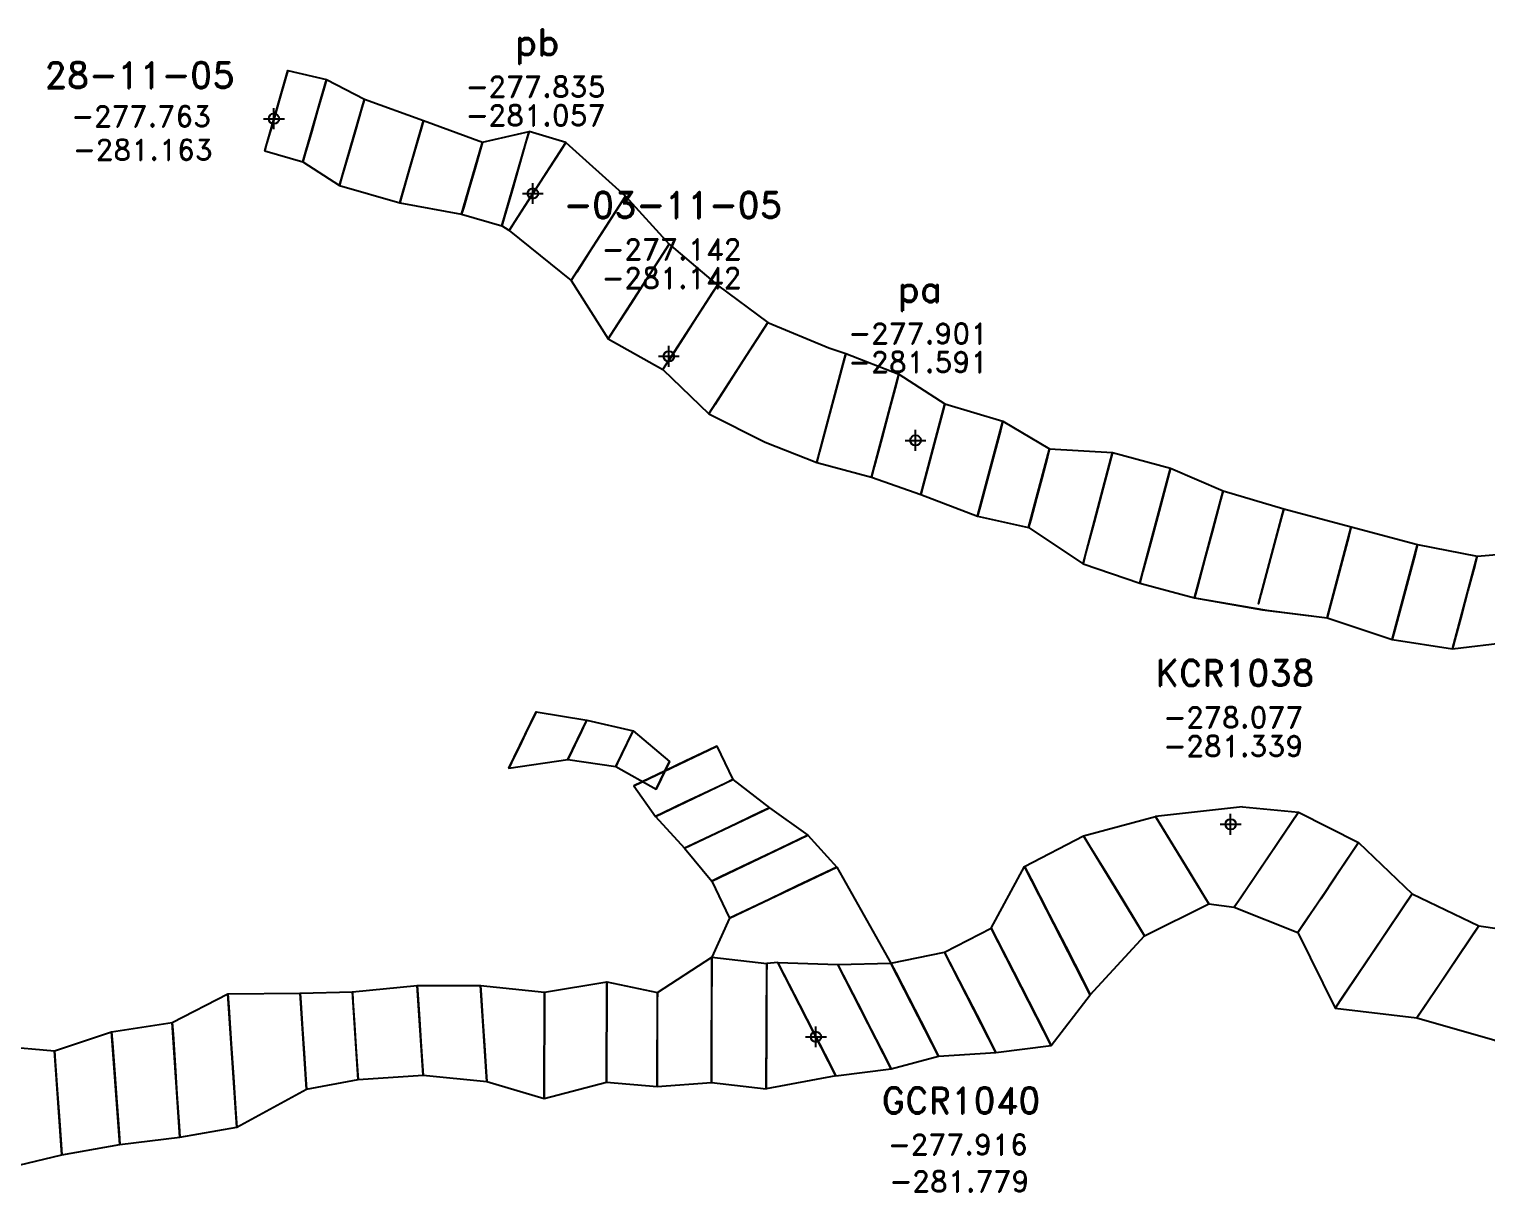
# Model space of a CAD drawing. Extents: x 9357 to 21428, y 9501 to 100038.
# Drawn here: x 11595.4 to 11665.2, y 9764.7 to 9820.4 of the extents above; entities that cross this region are included whole.
import ezdxf
from ezdxf.enums import TextEntityAlignment as Align

# ---------------------------------------------------------------- set-up
doc = ezdxf.new("R2010")
doc.units = 0
doc.header["$LTSCALE"] = 1.25
doc.header["$MEASUREMENT"] = 0
doc.header["$PDMODE"] = 34
doc.header["$PDSIZE"] = 0.5
doc.layers.get('0').update_dxf_attribs({"linetype": 'CONTINUOUS'})
for name, color, linetype in [('F-320-6860-W-SCR', 241, 'CONTINUOUS'), ('F-320-6860-W-SCR-FIC', 241, 'CONTINUOUS'), ('F-320-6860-W-SCR-SEC', 241, 'CONTINUOUS'), ('xc-340-6938-nw-scr', 241, 'CONTINUOUS'), ('xc-340-6938-nw-scr-sec', 241, 'CONTINUOUS')]:
    doc.layers.add(name, color=color, linetype=linetype)
doc.styles.add('ROMAND', font='romand.shx')
doc.styles.add('ROMANS', font='romans')

# ---------------------------------------------------------------- blocks, each defined once
blk = doc.blocks.new('F2')
blk.add_point((0, 0))
at = {"style": 'ROMAND'}
for tag, height, p in [('NOMBRE', 1.25, (0.201, 6.617)), ('CIELO', 1, (0.136, 4.616)), ('PISO', 1, (0.136, 3.247))]:
    blk.add_attdef(tag, text='', height=height, dxfattribs=at).set_placement(p, align=Align.CENTER)
at = {"style": 'ROMANS', "flags": 1}
for tag, p in [('MINA', (-0.074, -3.255)), ('LOCALIZACION', (-0.074, -4.928)), ('ESTRUCTURA', (-0.074, -6.618)), ('NIVEL', (-0.074, -8.29)), ('OBRA', (-0.074, -10.121)), ('FECHA', (-0.074, -11.793)), ('ATRAS', (-0.074, -13.483)), ('TOPOGRAFO', (2.675, -15.297))]:
    blk.add_attdef(tag, text='', height=1.25, dxfattribs=at).set_placement(p, align=Align.CENTER)

msp = doc.modelspace()

# ---------------------------------------------------------------- linework, layer by layer
at = {"layer": 'F-320-6860-W-SCR'}
for points in [[(11607.8, 9818.391, -281.164), (11609.653, 9817.96, -281.186), (11611.463, 9817.021, -281.21), (11614.29, 9815.996, -281.347), (11617.116, 9814.971, -281.183), (11619.343, 9815.473, -281.207)], [(11607.8, 9818.391, -277.764), (11609.653, 9817.96, -277.586), (11611.463, 9817.021, -277.31), (11614.29, 9815.996, -277.547), (11617.116, 9814.971, -277.183), (11619.343, 9815.473, -277.607)], [(11621.098, 9814.942, -281.058), (11619.343, 9815.473, -281.207)], [(11621.098, 9814.942, -277.836), (11619.343, 9815.473, -277.607)], [(11606.69, 9814.548, -281.164), (11608.515, 9814.021, -281.186), (11610.27, 9812.89, -281.21), (11613.152, 9812.057, -281.347), (11616.117, 9811.513, -281.183), (11618.038, 9810.958, -281.207)], [(11606.69, 9814.548, -277.764), (11608.515, 9814.021, -277.586), (11610.27, 9812.89, -277.31), (11613.152, 9812.057, -277.547), (11616.117, 9811.513, -277.183), (11618.038, 9810.958, -277.607)], [(11621.098, 9814.942, -281.058), (11623.965, 9812.379, -281.123), (11626.051, 9810.081, -281.199), (11628.355, 9808.119, -281.274), (11630.766, 9806.325, -281.25), (11633.691, 9805.118, -281.848)], [(11621.098, 9814.942, -277.836), (11623.965, 9812.379, -277.023), (11626.051, 9810.081, -276.499), (11628.355, 9808.119, -276.874), (11630.766, 9806.325, -276.95), (11633.691, 9805.118, -277.744)], [(11618.388, 9810.741, -281.058), (11618.038, 9810.958, -281.207)], [(11618.388, 9810.741, -277.836), (11618.038, 9810.958, -277.607)], [(11618.388, 9810.741, -281.058), (11621.363, 9808.345, -281.123), (11623.124, 9805.543, -281.199), (11625.752, 9804.085, -281.274), (11627.947, 9801.955, -281.25), (11630.646, 9800.606, -281.509)], [(11618.388, 9810.741, -277.836), (11621.363, 9808.345, -277.023), (11623.124, 9805.543, -276.499), (11625.752, 9804.085, -276.874), (11627.947, 9801.955, -276.95), (11630.646, 9800.606, -277.6)], [(11633.691, 9805.118, -277.744), (11634.501, 9804.845, -277.815), (11637.042, 9803.859, -277.565), (11639.242, 9802.446, -277.62), (11642.019, 9801.604, -277.767), (11644.254, 9800.285, -278.221), (11647.269, 9800.104, -278.167), (11650.042, 9799.366, -277.514), (11652.557, 9798.283, -277.665), (11655.46, 9797.416, -277.71), (11658.696, 9796.547, -277.648), (11661.866, 9795.704, -277.288), (11664.719, 9795.152, -278.135), (11667.366, 9795.379, -277.39), (11670.393, 9795.091, -277.735), (11673.163, 9793.837, -277.971)], [(11633.691, 9805.118, -281.848), (11634.501, 9804.845, -282.015), (11637.042, 9803.859, -282.065), (11639.242, 9802.446, -282.12), (11642.019, 9801.604, -282.367), (11644.254, 9800.285, -282.321), (11647.269, 9800.104, -282.267), (11650.042, 9799.366, -282.014), (11652.557, 9798.283, -281.865), (11655.459, 9797.408, -281.71), (11658.696, 9796.547, -281.648), (11661.866, 9795.704, -281.588), (11664.719, 9795.152, -281.635), (11667.366, 9795.379, -281.49), (11670.393, 9795.091, -281.535), (11673.163, 9793.837, -281.55)], [(11630.646, 9800.606, -277.6), (11633.113, 9799.627, -277.815), (11635.731, 9798.93, -277.565), (11638.086, 9798.097, -277.62), (11640.811, 9797.062, -277.767), (11643.252, 9796.516, -278.221), (11645.855, 9794.789, -278.167), (11648.576, 9793.858, -277.514), (11651.195, 9793.161, -277.665), (11654.442, 9792.587, -277.71), (11657.54, 9792.198, -277.648), (11660.657, 9791.162, -277.288), (11663.537, 9790.706, -278.135), (11666.209, 9791.03, -277.39), (11669.236, 9790.742, -277.735), (11672.084, 9789.778, -277.971)], [(11630.646, 9800.606, -281.509), (11633.113, 9799.627, -282.015), (11635.731, 9798.93, -282.065), (11638.086, 9798.097, -282.12), (11640.811, 9797.062, -282.367), (11643.252, 9796.516, -282.321), (11645.855, 9794.789, -282.267), (11648.576, 9793.858, -282.014), (11651.195, 9793.161, -281.865), (11654.63, 9792.565, -281.71), (11657.54, 9792.198, -281.648), (11660.657, 9791.162, -281.588), (11663.537, 9790.706, -281.635), (11666.209, 9791.03, -281.49), (11669.236, 9790.742, -281.535), (11672.084, 9789.778, -281.55)], [(11653.48, 9783.147, -281.977), (11649.317, 9782.692, -281.384)], [(11653.48, 9783.147, -278.077), (11649.317, 9782.692, -277.784)], [(11653.48, 9783.147, -281.977), (11656.17, 9782.901, -281.855), (11659.047, 9781.444, -281.926), (11661.613, 9778.99, -281.694), (11664.794, 9777.447, -281.461), (11668.868, 9776.871, -281.327), (11670.705, 9773.944, -281.498)], [(11653.48, 9783.147, -278.077), (11656.17, 9782.901, -277.855), (11659.047, 9781.444, -278.226), (11661.613, 9778.99, -277.894), (11664.794, 9777.447, -277.361), (11668.868, 9776.871, -277.227), (11670.705, 9773.944, -277.758)], [(11643.058, 9780.295, -278.21), (11645.878, 9781.761, -277.268), (11649.317, 9782.692, -277.784)], [(11643.058, 9780.295, -281.81), (11645.878, 9781.761, -281.568), (11649.317, 9782.692, -281.384)], [(11631.249, 9775.702, -281.72), (11634.116, 9775.599, -281.838), (11636.664, 9775.669, -281.854), (11639.226, 9776.196, -281.772), (11641.459, 9777.341, -281.791), (11643.058, 9780.295, -281.81)], [(11631.249, 9775.702, -277.917), (11634.116, 9775.599, -277.938), (11636.664, 9775.669, -278.354), (11639.226, 9776.196, -278.072), (11641.459, 9777.341, -278.091), (11643.058, 9780.295, -278.21)], [(11646.205, 9774.155, -278.21), (11646.205, 9774.155, -278.21), (11648.801, 9776.984, -277.268), (11651.874, 9778.512, -277.784)], [(11646.205, 9774.155, -281.81), (11646.205, 9774.155, -281.81), (11648.801, 9776.984, -281.568), (11651.874, 9778.512, -281.384)], [(11651.874, 9778.512, -281.384), (11653.095, 9778.341, -281.855), (11656.139, 9777.132, -281.926), (11657.923, 9773.517, -281.694), (11661.831, 9773.053, -281.461), (11665.57, 9771.98, -281.327), (11667.686, 9769.467, -281.498)], [(11651.874, 9778.512, -277.784), (11653.095, 9778.341, -277.855), (11656.139, 9777.132, -278.226), (11657.923, 9773.517, -277.894), (11661.831, 9773.053, -277.361), (11665.57, 9771.98, -277.227), (11667.686, 9769.467, -277.758)], [(11617.02, 9774.594, -281.716), (11617.02, 9774.594, -281.716), (11620.084, 9774.287, -281.777), (11623.065, 9774.777, -281.708), (11625.483, 9774.268, -281.852), (11628.088, 9775.959, -281.792), (11630.716, 9775.651, -281.732)], [(11617.02, 9774.594, -277.816), (11617.02, 9774.594, -277.816), (11620.084, 9774.287, -277.077), (11623.065, 9774.777, -276.708), (11625.483, 9774.268, -278.252), (11628.088, 9775.959, -277.792), (11630.716, 9775.651, -277.432)], [(11631.249, 9775.702, -277.917), (11630.716, 9775.651, -277.432)], [(11631.249, 9775.702, -281.72), (11630.716, 9775.651, -281.732)], [(11599.366, 9772.381, -277.899), (11599.366, 9772.381, -277.899), (11602.267, 9772.821, -278.044), (11604.932, 9774.199, -277.794), (11608.387, 9774.226, -278.257), (11610.888, 9774.291, -278.403), (11613.994, 9774.595, -277.86), (11617.02, 9774.594, -277.816), (11617.02, 9774.594, -277.816)], [(11599.366, 9772.381, -281.899), (11599.366, 9772.381, -281.899), (11602.267, 9772.821, -282.044), (11604.932, 9774.199, -281.894), (11608.387, 9774.226, -281.857), (11610.888, 9774.291, -281.703), (11613.994, 9774.595, -281.66), (11617.02, 9774.594, -281.716), (11617.02, 9774.594, -281.716)], [(11634.032, 9770.274, -281.72), (11636.67, 9770.615, -281.838), (11638.945, 9771.22, -281.854), (11641.689, 9771.39, -281.772), (11644.334, 9771.735, -281.791), (11646.205, 9774.155, -281.81)], [(11634.032, 9770.274, -277.917), (11636.67, 9770.615, -277.938), (11638.945, 9771.22, -278.354), (11641.689, 9771.39, -278.072), (11644.334, 9771.735, -278.091), (11646.205, 9774.155, -278.21)], [(11589.973, 9770.992, -281.878), (11591.923, 9771.335, -281.922), (11594.102, 9771.695, -281.915), (11596.625, 9771.479, -281.908), (11599.366, 9772.381, -281.899)], [(11589.973, 9770.992, -278.005), (11591.923, 9771.335, -277.922), (11594.102, 9771.695, -277.515), (11596.625, 9771.479, -277.608), (11599.366, 9772.381, -277.899)], [(11599.76, 9766.996, -277.899), (11599.76, 9766.996, -277.899), (11602.629, 9767.333, -278.044), (11605.352, 9767.813, -277.794), (11608.689, 9769.636, -278.257), (11611.164, 9770.1, -278.403), (11614.277, 9770.304, -277.86), (11617.322, 9770.004, -277.816), (11617.322, 9770.004, -277.816)], [(11599.76, 9766.996, -281.899), (11599.76, 9766.996, -281.899), (11602.629, 9767.333, -282.044), (11605.352, 9767.813, -281.894), (11608.689, 9769.636, -281.857), (11611.164, 9770.1, -281.703), (11614.277, 9770.304, -281.66), (11617.322, 9770.004, -281.716), (11617.322, 9770.004, -281.716)], [(11617.322, 9770.004, -281.716), (11617.322, 9770.004, -281.716), (11620.067, 9769.187, -281.777), (11623.049, 9769.977, -281.708), (11625.467, 9769.768, -281.852), (11628.067, 9769.96, -281.792), (11630.695, 9769.651, -281.732)], [(11617.322, 9770.004, -277.816), (11617.322, 9770.004, -277.816), (11620.067, 9769.187, -277.077), (11623.049, 9769.977, -276.708), (11625.467, 9769.768, -278.252), (11628.067, 9769.96, -277.792), (11630.695, 9769.651, -277.432)], [(11634.032, 9770.274, -277.917), (11630.695, 9769.651, -277.432)], [(11634.032, 9770.274, -281.72), (11630.695, 9769.651, -281.732)], [(11590.33, 9766.105, -281.878), (11592.288, 9766.348, -281.922), (11594.526, 9765.911, -281.915), (11596.99, 9766.492, -281.908), (11599.76, 9766.996, -281.899)], [(11590.33, 9766.105, -278.005), (11592.288, 9766.348, -277.922), (11594.526, 9765.911, -277.515), (11596.99, 9766.492, -277.608), (11599.76, 9766.996, -277.899)]]:
    msp.add_polyline3d(points, dxfattribs=at)
at = {"layer": 'F-320-6860-W-SCR-SEC'}
for points in [[(11606.69, 9814.548, -281.164), (11607.8, 9818.391, -281.164), (11607.8, 9818.391, -279.192), (11607.689, 9818.007, -278.192), (11607.384, 9816.95, -277.764), (11607.106, 9815.989, -277.764), (11606.801, 9814.933, -278.192), (11606.69, 9814.548, -279.192), (11606.69, 9814.548, -281.164)], [(11608.515, 9814.021, -281.186), (11609.653, 9817.96, -281.186), (11609.653, 9817.96, -279.098), (11609.539, 9817.566, -278.04), (11609.226, 9816.483, -277.586), (11608.942, 9815.498, -277.586), (11608.629, 9814.415, -278.04), (11608.515, 9814.021, -279.098), (11608.515, 9814.021, -281.186)], [(11610.27, 9812.89, -281.21), (11611.463, 9817.021, -281.21), (11611.463, 9817.021, -278.948), (11611.344, 9816.608, -277.802), (11611.016, 9815.472, -277.31), (11610.717, 9814.439, -277.31), (11610.389, 9813.303, -277.802), (11610.27, 9812.89, -278.948), (11610.27, 9812.89, -281.21)], [(11613.152, 9812.057, -281.347), (11614.29, 9815.996, -281.347), (11614.29, 9815.996, -279.143), (11614.176, 9815.602, -278.025), (11613.863, 9814.519, -277.547), (11613.578, 9813.534, -277.547), (11613.265, 9812.451, -278.025), (11613.152, 9812.057, -279.143), (11613.152, 9812.057, -281.347)], [(11618.038, 9810.958, -281.207), (11619.343, 9815.473, -281.207), (11619.343, 9815.473, -279.119), (11619.212, 9815.022, -278.06), (11618.853, 9813.78, -277.607), (11618.527, 9812.651, -277.607), (11618.169, 9811.409, -278.06), (11618.038, 9810.958, -279.119), (11618.038, 9810.958, -281.207)], [(11616.117, 9811.513, -281.183), (11617.116, 9814.971, -281.183), (11617.116, 9814.971, -278.863), (11617.016, 9814.626, -277.687), (11616.741, 9813.674, -277.183), (11616.492, 9812.81, -277.183), (11616.217, 9811.859, -277.687), (11616.117, 9811.513, -278.863), (11616.117, 9811.513, -281.183)], [(11618.388, 9810.741, -281.058), (11621.098, 9814.942, -281.058), (11621.098, 9814.942, -279.189), (11620.827, 9814.522, -278.242), (11620.082, 9813.367, -277.836), (11619.404, 9812.317, -277.836), (11618.659, 9811.161, -278.242), (11618.388, 9810.741, -279.189), (11618.388, 9810.741, -281.058)], [(11621.363, 9808.345, -281.123), (11623.965, 9812.379, -281.123), (11623.965, 9812.379, -278.745), (11623.705, 9811.976, -277.54), (11622.989, 9810.866, -277.023), (11622.339, 9809.858, -277.023), (11621.623, 9808.749, -277.54), (11621.363, 9808.345, -278.745), (11621.363, 9808.345, -281.123)], [(11623.124, 9805.543, -281.199), (11626.051, 9810.081, -281.199), (11626.051, 9810.081, -278.473), (11625.759, 9809.627, -277.091), (11624.954, 9808.379, -276.499), (11624.222, 9807.245, -276.499), (11623.417, 9805.997, -277.091), (11623.124, 9805.543, -278.473), (11623.124, 9805.543, -281.199)], [(11625.752, 9804.085, -281.274), (11628.355, 9808.119, -281.274), (11628.355, 9808.119, -278.722), (11628.094, 9807.715, -277.429), (11627.379, 9806.606, -276.874), (11626.728, 9805.598, -276.874), (11626.013, 9804.489, -277.429), (11625.752, 9804.085, -278.722), (11625.752, 9804.085, -281.274)], [(11627.947, 9801.955, -281.25), (11630.766, 9806.325, -281.25), (11630.766, 9806.325, -278.756), (11630.484, 9805.888, -277.492), (11629.709, 9804.686, -276.95), (11629.004, 9803.594, -276.95), (11628.229, 9802.392, -277.492), (11627.947, 9801.955, -278.756), (11627.947, 9801.955, -281.25)], [(11633.113, 9799.627, -282.015), (11634.501, 9804.845, -282.015), (11634.501, 9804.845, -279.579), (11634.362, 9804.323, -278.344), (11633.98, 9802.888, -277.815), (11633.633, 9801.584, -277.815), (11633.251, 9800.149, -278.344), (11633.113, 9799.627, -279.579), (11633.113, 9799.627, -282.015)], [(11635.731, 9798.93, -282.065), (11637.042, 9803.859, -282.065), (11637.042, 9803.859, -279.455), (11636.911, 9803.366, -278.132), (11636.55, 9802.011, -277.565), (11636.223, 9800.778, -277.565), (11635.862, 9799.423, -278.132), (11635.731, 9798.93, -279.455), (11635.731, 9798.93, -282.065)], [(11638.086, 9798.097, -282.12), (11639.242, 9802.446, -282.12), (11639.242, 9802.446, -279.51), (11639.127, 9802.011, -278.187), (11638.809, 9800.815, -277.62), (11638.519, 9799.728, -277.62), (11638.201, 9798.532, -278.187), (11638.086, 9798.097, -279.51), (11638.086, 9798.097, -282.12)], [(11640.811, 9797.062, -282.367), (11642.019, 9801.604, -282.367), (11642.019, 9801.604, -279.699), (11641.898, 9801.15, -278.346), (11641.566, 9799.9, -277.767), (11641.264, 9798.765, -277.767), (11640.931, 9797.516, -278.346), (11640.811, 9797.062, -279.699), (11640.811, 9797.062, -282.367)], [(11643.252, 9796.516, -282.321), (11644.254, 9800.285, -282.321), (11644.254, 9800.285, -279.943), (11644.154, 9799.908, -278.738), (11643.878, 9798.871, -278.221), (11643.628, 9797.929, -278.221), (11643.352, 9796.893, -278.738), (11643.252, 9796.516, -279.943), (11643.252, 9796.516, -282.321)], [(11645.855, 9794.789, -282.267), (11647.269, 9800.104, -282.267), (11647.269, 9800.104, -279.889), (11647.127, 9799.572, -278.683), (11646.738, 9798.111, -278.167), (11646.385, 9796.782, -278.167), (11645.996, 9795.32, -278.683), (11645.855, 9794.789, -279.889), (11645.855, 9794.789, -282.267)], [(11648.576, 9793.858, -282.014), (11650.042, 9799.366, -282.014), (11650.042, 9799.366, -279.404), (11649.895, 9798.815, -278.081), (11649.492, 9797.301, -277.514), (11649.126, 9795.923, -277.514), (11648.723, 9794.409, -278.081), (11648.576, 9793.858, -279.404), (11648.576, 9793.858, -282.014)], [(11651.195, 9793.161, -281.865), (11652.557, 9798.283, -281.865), (11652.557, 9798.283, -279.429), (11652.421, 9797.771, -278.194), (11652.047, 9796.362, -277.665), (11651.706, 9795.082, -277.665), (11651.331, 9793.673, -278.194), (11651.195, 9793.161, -279.429), (11651.195, 9793.161, -281.865)], [(11654.251, 9792.866, -281.71), (11655.459, 9797.408, -281.71), (11655.459, 9797.408, -279.39), (11655.339, 9796.953, -278.214), (11655.006, 9795.704, -277.71), (11654.704, 9794.569, -277.71), (11654.372, 9793.32, -278.214), (11654.251, 9792.866, -279.39), (11654.251, 9792.866, -281.71)], [(11657.54, 9792.198, -281.648), (11658.696, 9796.547, -281.648), (11658.696, 9796.547, -279.328), (11658.581, 9796.112, -278.152), (11658.262, 9794.916, -277.648), (11657.973, 9793.829, -277.648), (11657.655, 9792.633, -278.152), (11657.54, 9792.198, -279.328), (11657.54, 9792.198, -281.648)], [(11660.657, 9791.162, -281.588), (11661.866, 9795.704, -281.588), (11661.866, 9795.704, -279.094), (11661.745, 9795.249, -277.83), (11661.412, 9794, -277.288), (11661.11, 9792.865, -277.288), (11660.778, 9791.616, -277.83), (11660.657, 9791.162, -279.094), (11660.657, 9791.162, -281.588)], [(11663.537, 9790.706, -281.635), (11664.719, 9795.152, -281.635), (11664.719, 9795.152, -279.605), (11664.601, 9794.707, -278.576), (11664.276, 9793.485, -278.135), (11663.98, 9792.373, -278.135), (11663.655, 9791.151, -278.576), (11663.537, 9790.706, -279.605), (11663.537, 9790.706, -281.635)], [(11651.874, 9778.512, -281.384), (11649.317, 9782.692, -281.384), (11649.317, 9782.692, -279.296), (11649.572, 9782.274, -278.238), (11650.276, 9781.125, -277.784), (11650.915, 9780.08, -277.784), (11651.618, 9778.93, -278.238), (11651.874, 9778.512, -279.296), (11651.874, 9778.512, -281.384)], [(11653.095, 9778.341, -281.855), (11656.17, 9782.901, -281.855), (11656.17, 9782.901, -279.535), (11655.862, 9782.445, -278.359), (11655.017, 9781.191, -277.855), (11654.248, 9780.051, -277.855), (11653.402, 9778.797, -278.359), (11653.095, 9778.341, -279.535), (11653.095, 9778.341, -281.855)], [(11648.801, 9776.984, -281.568), (11645.878, 9781.761, -281.568), (11645.878, 9781.761, -279.074), (11646.171, 9781.283, -277.81), (11646.974, 9779.97, -277.268), (11647.705, 9778.775, -277.268), (11648.508, 9777.462, -277.81), (11648.801, 9776.984, -279.074), (11648.801, 9776.984, -281.568)], [(11656.139, 9777.132, -281.926), (11659.047, 9781.444, -281.926), (11659.047, 9781.444, -279.78), (11658.756, 9781.013, -278.692), (11657.956, 9779.827, -278.226), (11657.23, 9778.749, -278.226), (11656.43, 9777.563, -278.692), (11656.139, 9777.132, -279.78), (11656.139, 9777.132, -281.926)], [(11646.205, 9774.155, -281.81), (11643.058, 9780.295, -281.81), (11643.058, 9780.295, -279.722), (11643.372, 9779.681, -278.664), (11644.238, 9777.993, -278.21), (11645.025, 9776.458, -278.21), (11645.891, 9774.769, -278.664), (11646.205, 9774.155, -279.722), (11646.205, 9774.155, -281.81)], [(11657.923, 9773.517, -281.694), (11661.613, 9778.99, -281.694), (11661.613, 9778.99, -279.49), (11661.244, 9778.442, -278.372), (11660.229, 9776.937, -277.894), (11659.307, 9775.569, -277.894), (11658.292, 9774.065, -278.372), (11657.923, 9773.517, -279.49), (11657.923, 9773.517, -281.694)], [(11661.831, 9773.053, -281.461), (11664.794, 9777.447, -281.461), (11664.794, 9777.447, -279.083), (11664.498, 9777.008, -277.878), (11663.683, 9775.8, -277.361), (11662.942, 9774.701, -277.361), (11662.127, 9773.493, -277.878), (11661.831, 9773.053, -279.083), (11661.831, 9773.053, -281.461)], [(11644.334, 9771.735, -281.791), (11641.459, 9777.341, -281.791), (11641.459, 9777.341, -279.645), (11641.747, 9776.78, -278.557), (11642.537, 9775.238, -278.091), (11643.256, 9773.837, -278.091), (11644.046, 9772.295, -278.557), (11644.334, 9771.735, -279.645), (11644.334, 9771.735, -281.791)], [(11641.689, 9771.39, -281.772), (11639.226, 9776.196, -281.772), (11639.226, 9776.196, -279.626), (11639.472, 9775.715, -278.539), (11640.15, 9774.394, -278.072), (11640.766, 9773.192, -278.072), (11641.443, 9771.871, -278.539), (11641.689, 9771.39, -279.626), (11641.689, 9771.39, -281.772)], [(11628.067, 9769.96, -281.792), (11628.088, 9775.959, -281.792), (11628.088, 9775.959, -279.472), (11628.086, 9775.359, -278.296), (11628.08, 9773.709, -277.792), (11628.075, 9772.209, -277.792), (11628.069, 9770.56, -278.296), (11628.067, 9769.96, -279.472), (11628.067, 9769.96, -281.792)], [(11630.695, 9769.651, -281.732), (11630.716, 9775.651, -281.732), (11630.716, 9775.651, -279.238), (11630.714, 9775.051, -277.973), (11630.708, 9773.401, -277.432), (11630.703, 9771.901, -277.432), (11630.698, 9770.251, -277.973), (11630.695, 9769.651, -279.238), (11630.695, 9769.651, -281.732)], [(11634.032, 9770.274, -281.72), (11631.249, 9775.702, -281.72), (11631.249, 9775.702, -279.514), (11631.527, 9775.159, -278.396), (11632.292, 9773.667, -277.917), (11632.988, 9772.309, -277.917), (11633.753, 9770.817, -278.396), (11634.032, 9770.274, -279.514), (11634.032, 9770.274, -281.72)], [(11636.67, 9770.615, -281.838), (11634.116, 9775.599, -281.838), (11634.116, 9775.599, -279.576), (11634.371, 9775.1, -278.429), (11635.074, 9773.73, -277.938), (11635.712, 9772.484, -277.938), (11636.415, 9771.114, -278.429), (11636.67, 9770.615, -279.576), (11636.67, 9770.615, -281.838)], [(11638.945, 9771.22, -281.854), (11636.664, 9775.669, -281.854), (11636.664, 9775.669, -279.824), (11636.892, 9775.224, -278.795), (11637.52, 9774.001, -278.354), (11638.09, 9772.888, -278.354), (11638.717, 9771.665, -278.795), (11638.945, 9771.22, -279.824), (11638.945, 9771.22, -281.854)], [(11614.277, 9770.304, -281.66), (11613.994, 9774.595, -281.66), (11613.994, 9774.595, -279.456), (11614.023, 9774.166, -278.339), (11614.1, 9772.986, -277.86), (11614.171, 9771.913, -277.86), (11614.248, 9770.734, -278.339), (11614.277, 9770.304, -279.456), (11614.277, 9770.304, -281.66)], [(11617.322, 9770.004, -281.716), (11617.02, 9774.594, -281.716), (11617.02, 9774.594, -279.454), (11617.051, 9774.135, -278.307), (11617.134, 9772.873, -277.816), (11617.209, 9771.725, -277.816), (11617.292, 9770.463, -278.307), (11617.322, 9770.004, -279.454), (11617.322, 9770.004, -281.716)], [(11623.049, 9769.977, -281.708), (11623.065, 9774.777, -281.708), (11623.065, 9774.777, -278.808), (11623.063, 9774.297, -277.338), (11623.059, 9772.977, -276.708), (11623.055, 9771.777, -276.708), (11623.05, 9770.457, -277.338), (11623.049, 9769.977, -278.808), (11623.049, 9769.977, -281.708)], [(11605.352, 9767.813, -281.894), (11604.932, 9774.199, -281.894), (11604.932, 9774.199, -279.516), (11604.974, 9773.561, -278.311), (11605.09, 9771.805, -277.794), (11605.195, 9770.208, -277.794), (11605.31, 9768.452, -278.311), (11605.352, 9767.813, -279.516), (11605.352, 9767.813, -281.894)], [(11608.689, 9769.636, -281.857), (11608.387, 9774.226, -281.857), (11608.387, 9774.226, -279.769), (11608.418, 9773.767, -278.711), (11608.501, 9772.505, -278.257), (11608.576, 9771.357, -278.257), (11608.659, 9770.095, -278.711), (11608.689, 9769.636, -279.769), (11608.689, 9769.636, -281.857)], [(11611.164, 9770.1, -281.703), (11610.888, 9774.291, -281.703), (11610.888, 9774.291, -279.789), (11610.916, 9773.871, -278.819), (11610.992, 9772.719, -278.403), (11611.06, 9771.671, -278.403), (11611.136, 9770.519, -278.819), (11611.164, 9770.1, -279.789), (11611.164, 9770.1, -281.703)], [(11620.067, 9769.187, -281.777), (11620.084, 9774.287, -281.777), (11620.084, 9774.287, -279.051), (11620.082, 9773.777, -277.669), (11620.078, 9772.374, -277.077), (11620.073, 9771.099, -277.077), (11620.068, 9769.697, -277.669), (11620.067, 9769.187, -279.051), (11620.067, 9769.187, -281.777)], [(11625.467, 9769.768, -281.852), (11625.483, 9774.268, -281.852), (11625.483, 9774.268, -279.764), (11625.481, 9773.818, -278.706), (11625.477, 9772.581, -278.252), (11625.473, 9771.456, -278.252), (11625.469, 9770.218, -278.706), (11625.467, 9769.768, -279.764), (11625.467, 9769.768, -281.852)], [(11602.629, 9767.333, -282.044), (11602.267, 9772.821, -282.044), (11602.267, 9772.821, -279.724), (11602.304, 9772.273, -278.548), (11602.403, 9770.763, -278.044), (11602.493, 9769.391, -278.044), (11602.592, 9767.882, -278.548), (11602.629, 9767.333, -279.724), (11602.629, 9767.333, -282.044)], [(11599.76, 9766.996, -281.899), (11599.366, 9772.381, -281.899), (11599.366, 9772.381, -279.579), (11599.405, 9771.843, -278.403), (11599.514, 9770.362, -277.899), (11599.613, 9769.015, -277.899), (11599.721, 9767.534, -278.403), (11599.76, 9766.996, -279.579), (11599.76, 9766.996, -281.899)], [(11596.99, 9766.492, -281.908), (11596.625, 9771.479, -281.908), (11596.625, 9771.479, -279.414), (11596.661, 9770.98, -278.149), (11596.762, 9769.609, -277.608), (11596.853, 9768.362, -277.608), (11596.953, 9766.991, -278.149), (11596.99, 9766.492, -279.414), (11596.99, 9766.492, -281.908)]]:
    msp.add_polyline3d(points, dxfattribs=at)
at = {"layer": 'xc-340-6938-nw-scr'}
for points in [[(11619.681, 9787.7, -270.679), (11622.111, 9787.306, -272.611), (11624.32, 9786.796, -274.937), (11626.062, 9785.314, -277.363)], [(11619.681, 9787.7, -269.599), (11622.111, 9787.306, -270.511), (11624.32, 9786.796, -273.037), (11626.062, 9785.314, -275.563)], [(11628.333, 9786.054, -281.283), (11629.097, 9784.451, -281.279), (11630.848, 9783.1, -281.108), (11632.689, 9781.791, -280.937), (11634.078, 9780.268, -281.065)], [(11628.333, 9786.054, -277.283), (11629.097, 9784.451, -277.279), (11630.848, 9783.1, -277.108), (11632.689, 9781.791, -276.637), (11634.078, 9780.268, -276.965)], [(11618.379, 9784.997, -270.679), (11621.199, 9785.415, -272.611), (11623.496, 9785.085, -274.937), (11625.428, 9783.998, -277.363)], [(11618.379, 9784.997, -269.599), (11621.199, 9785.415, -270.511), (11623.496, 9785.085, -273.037), (11625.428, 9783.998, -275.563)], [(11624.361, 9784.163, -281.283), (11625.395, 9782.689, -281.279), (11626.784, 9781.166, -281.108), (11628.084, 9779.599, -280.937), (11628.932, 9777.818, -281.065)], [(11624.361, 9784.163, -277.283), (11625.395, 9782.689, -277.279), (11626.784, 9781.166, -277.108), (11628.084, 9779.599, -276.637), (11628.932, 9777.818, -276.965)], [(11634.078, 9780.268, -281.065), (11636.664, 9775.669, -281.854)], [(11634.078, 9780.268, -276.965), (11636.664, 9775.669, -278.354)], [(11628.932, 9777.818, -281.065), (11628.088, 9775.959, -281.792)], [(11628.932, 9777.818, -276.965), (11628.088, 9775.959, -277.792)]]:
    msp.add_polyline3d(points, dxfattribs=at)
at = {"layer": 'xc-340-6938-nw-scr-sec'}
for points in [[(11618.379, 9784.997, -270.679), (11619.681, 9787.7, -270.679), (11619.681, 9787.7, -270.053), (11619.551, 9787.43, -269.735), (11619.193, 9786.687, -269.599), (11618.867, 9786.011, -269.599), (11618.509, 9785.268, -269.735), (11618.379, 9784.997, -270.053), (11618.379, 9784.997, -270.679)], [(11621.199, 9785.415, -272.611), (11622.111, 9787.306, -272.611), (11622.111, 9787.306, -271.393), (11622.019, 9787.117, -270.775), (11621.769, 9786.597, -270.511), (11621.541, 9786.124, -270.511), (11621.29, 9785.604, -270.775), (11621.199, 9785.415, -271.393), (11621.199, 9785.415, -272.611)], [(11623.496, 9785.085, -274.937), (11624.32, 9786.796, -274.937), (11624.32, 9786.796, -273.835), (11624.238, 9786.625, -273.276), (11624.011, 9786.155, -273.037), (11623.805, 9785.727, -273.037), (11623.578, 9785.256, -273.276), (11623.496, 9785.085, -273.835), (11623.496, 9785.085, -274.937)], [(11624.361, 9784.163, -281.283), (11628.333, 9786.054, -281.283), (11628.333, 9786.054, -278.963), (11627.936, 9785.865, -277.787), (11626.844, 9785.345, -277.283), (11625.85, 9784.872, -277.283), (11624.758, 9784.352, -277.787), (11624.361, 9784.163, -278.963), (11624.361, 9784.163, -281.283)], [(11625.428, 9783.998, -277.363), (11626.062, 9785.314, -277.363), (11626.062, 9785.314, -276.319), (11625.998, 9785.182, -275.79), (11625.824, 9784.82, -275.563), (11625.665, 9784.492, -275.563), (11625.491, 9784.13, -275.79), (11625.428, 9783.998, -276.319), (11625.428, 9783.998, -277.363)], [(11625.395, 9782.689, -281.279), (11629.097, 9784.451, -281.279), (11629.097, 9784.451, -278.959), (11628.726, 9784.275, -277.783), (11627.708, 9783.79, -277.279), (11626.783, 9783.35, -277.279), (11625.765, 9782.865, -277.783), (11625.395, 9782.689, -278.959), (11625.395, 9782.689, -281.279)], [(11626.784, 9781.166, -281.108), (11630.848, 9783.1, -281.108), (11630.848, 9783.1, -278.788), (11630.441, 9782.906, -277.612), (11629.324, 9782.374, -277.108), (11628.308, 9781.891, -277.108), (11627.191, 9781.359, -277.612), (11626.784, 9781.166, -278.788), (11626.784, 9781.166, -281.108)], [(11628.084, 9779.599, -280.937), (11632.689, 9781.791, -280.937), (11632.689, 9781.791, -278.443), (11632.228, 9781.572, -277.178), (11630.962, 9780.969, -276.637), (11629.811, 9780.421, -276.637), (11628.544, 9779.818, -277.178), (11628.084, 9779.599, -278.443), (11628.084, 9779.599, -280.937)], [(11628.932, 9777.818, -281.065), (11634.078, 9780.268, -281.065), (11634.078, 9780.268, -278.687), (11633.564, 9780.023, -277.482), (11632.148, 9779.349, -276.965), (11630.862, 9778.737, -276.965), (11629.446, 9778.063, -277.482), (11628.932, 9777.818, -278.687), (11628.932, 9777.818, -281.065)]]:
    msp.add_polyline3d(points, dxfattribs=at)

# ---------------------------------------------------------------- block references
at = {"layer": 'F-320-6860-W-SCR-FIC', "color": 7}
for p, values in [((11619.526, 9812.506, -277.836), {'NOMBRE': 'pb', 'CIELO': '-277.835', 'PISO': '-281.057'}), ((11626.033, 9804.714, -277.143), {'NOMBRE': '-03-11-05', 'CIELO': '-277.142', 'PISO': '-281.142'}), ((11637.839, 9800.691, -277.902), {'NOMBRE': 'pa', 'CIELO': '-277.901', 'PISO': '-281.591'})]:
    msp.add_blockref('F2', p, dxfattribs=at).add_auto_attribs(values)
ref = msp.add_blockref('F2', (11607.134, 9816.085, -277.764), dxfattribs=at)
ref.add_attrib('NOMBRE', '28-11-05', dxfattribs={"layer": '0', "height": 1.25, "style": 'ROMAND'}).set_placement((11600.704, 9817.55, -277.764), align=Align.CENTER)
ref.add_attrib('CIELO', '-277.763', dxfattribs={"layer": '0', "height": 1, "style": 'ROMAND'}).set_placement((11600.784, 9815.704, -277.764), align=Align.CENTER)
ref.add_attrib('PISO', '-281.163', dxfattribs={"layer": '0', "height": 1, "style": 'ROMAND'}).set_placement((11600.864, 9814.099, -277.764), align=Align.CENTER)
at = {"layer": 'F-320-6860-W-SCR-FIC', "color": 1}
msp.add_blockref('F2', (11652.921, 9782.318, -278.077), dxfattribs=at).add_auto_attribs({'NOMBRE': 'KCR1038', 'CIELO': '-278.077', 'PISO': '-281.339'})
ref = msp.add_blockref('F2', (11633.073, 9772.142, -277.917), dxfattribs=at)
ref.add_attrib('NOMBRE', 'GCR1040', dxfattribs={"layer": '0', "height": 1.25, "style": 'ROMAND'}).set_placement((11640.018, 9768.473, -277.917), align=Align.CENTER)
ref.add_attrib('CIELO', '-277.916', dxfattribs={"layer": '0', "height": 1, "style": 'ROMAND'}).set_placement((11639.871, 9766.488, -277.917), align=Align.CENTER)
ref.add_attrib('PISO', '-281.779', dxfattribs={"layer": '0', "height": 1, "style": 'ROMAND'}).set_placement((11639.945, 9764.722, -277.917), align=Align.CENTER)

doc.saveas('drawing.dxf')
